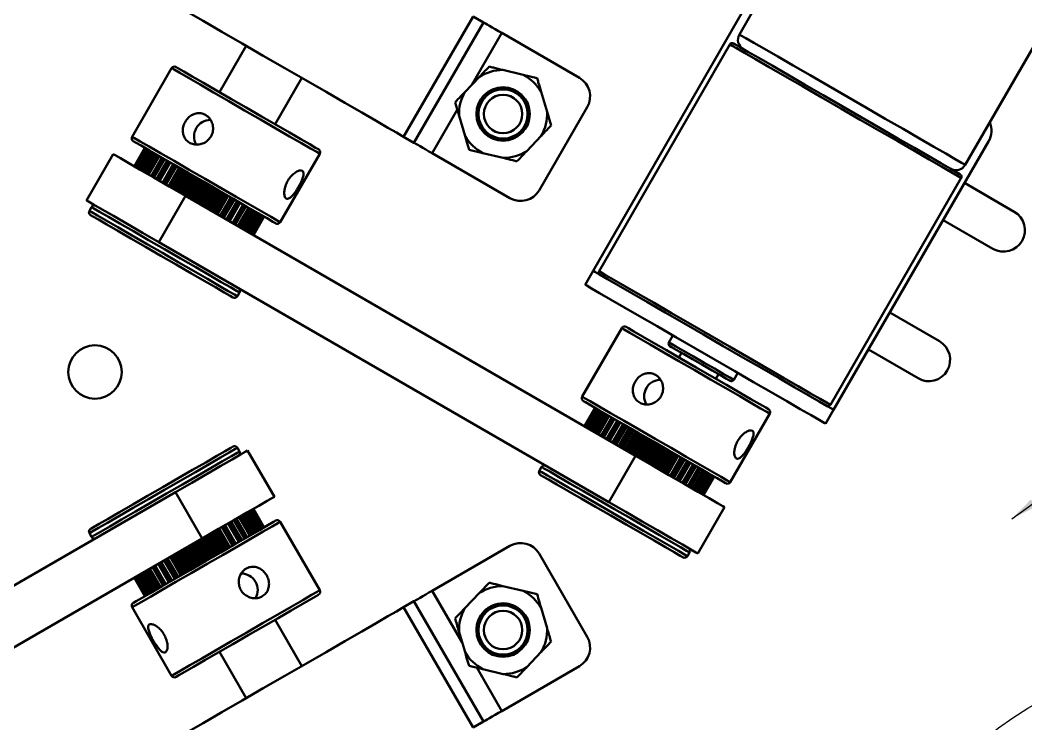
# Model space of a CAD drawing. Header units: millimetres. Extents: x 263 to 2983, y 441 to 2500.
# Drawn here: x 1012.1 to 1106.3, y 1826.7 to 1892.5 of the extents above; entities that cross this region are included whole.
import ezdxf

# ---------------------------------------------------------------- set-up
doc = ezdxf.new("R2010")
doc.units = ezdxf.units.MM
doc.header["$LTSCALE"] = 0.5
doc.layers.add('BOL', color=7, linetype='Continuous', lineweight=50)
doc.layers.add('HAT', color=3, linetype='Continuous')
doc.layers.add('SYM', color=30, linetype='Continuous')
doc.styles.add('DIM', font='simplex.shx')
doc.dimstyles.new('ISO', dxfattribs={"dimscale": 0, "dimtxt": 2.5, "dimasz": 2.5, "dimexe": 1.25, "dimexo": 0, "dimgap": 1, "dimtad": 1, "dimtoh": 1, "dimtxsty": 'DIM', "dimcen": 2.5, "dimadec": 0, "dimazin": 0, "dimtfac": 1, "dimtmove": 0, "dimatfit": 3, "dimfxl": 1, "dimtolj": 1, "dimarcsym": 0})

msp = doc.modelspace()

# ---------------------------------------------------------------- linework, layer by layer
at = {"layer": 'BOL'}
for p, q in [((1094.353, 1917.012), (1079.453, 1891.204)), ((1100.584, 1879.004), (1115.484, 1904.812)), ((1080.26, 1894.202), (1065.76, 1869.087)), ((1048.028, 1881.634), (1054.528, 1892.893)), ((1054.528, 1892.893), (1055.502, 1892.331)), ((1049.002, 1881.072), (1055.502, 1892.331)), ((1054.426, 1886.503), (1057.218, 1891.34)), ((1064.487, 1887.143), (1057.218, 1891.34)), ((1033.306, 1890.134), (1030.806, 1885.804)), ((1078.568, 1890.272), (1066.318, 1869.054)), ((1026.326, 1888.044), (1022.626, 1881.636)), ((1036.002, 1882.804), (1038.502, 1887.134)), ((1053.767, 1885.811), (1055.121, 1887.233)), ((1057.327, 1887.882), (1059.236, 1887.42)), ((1059.236, 1887.42), (1060.526, 1887.108)), ((1060.901, 1885.834), (1061.455, 1883.95)), ((1053.226, 1883.577), (1052.851, 1884.85)), ((1060.719, 1876.616), (1065.219, 1884.411)), ((1050.718, 1880.081), (1053.06, 1884.139)), ((1053.78, 1881.692), (1053.226, 1883.577)), ((1061.455, 1883.95), (1061.829, 1882.677)), ((1048.028, 1881.634), (1049.002, 1881.072)), ((1060.914, 1881.716), (1059.559, 1880.293)), ((1022.832, 1878.861), (1023.832, 1880.593)), ((1022.842, 1878.855), (1023.842, 1880.587)), ((1022.85, 1878.85), (1023.85, 1880.583)), ((1022.887, 1878.829), (1023.887, 1880.561)), ((1022.918, 1878.811), (1023.918, 1880.543)), ((1022.948, 1878.794), (1023.948, 1880.526)), ((1023.029, 1878.747), (1024.029, 1880.479)), ((1102.777, 1881.202), (1088.277, 1856.087)), ((1020.869, 1879.994), (1018.369, 1875.664)), ((1023.082, 1878.717), (1024.082, 1880.449)), ((1023.133, 1878.687), (1024.133, 1880.419)), ((1023.256, 1878.616), (1024.256, 1880.348)), ((1023.329, 1878.574), (1024.329, 1880.306)), ((1023.4, 1878.533), (1024.4, 1880.265)), ((1023.564, 1878.438), (1024.564, 1880.17)), ((1023.656, 1878.385), (1024.656, 1880.117)), ((1023.746, 1878.333), (1024.746, 1880.065)), ((1023.948, 1878.216), (1024.948, 1879.948)), ((1024.058, 1878.153), (1025.058, 1879.885)), ((1024.166, 1878.091), (1025.166, 1879.822)), ((1024.403, 1877.954), (1025.403, 1879.686)), ((1024.529, 1877.881), (1025.529, 1879.613)), ((1024.653, 1877.81), (1025.653, 1879.542)), ((1036.482, 1873.636), (1040.182, 1880.044)), ((1057.987, 1875.884), (1050.718, 1880.081)), ((1055.445, 1880.107), (1054.155, 1880.419)), ((1057.354, 1879.645), (1055.445, 1880.107)), ((1024.921, 1877.655), (1025.921, 1879.387)), ((1025.06, 1877.574), (1026.06, 1879.306)), ((1025.199, 1877.494), (1026.199, 1879.226)), ((1025.474, 1877.335), (1026.474, 1879.067)), ((1025.493, 1877.324), (1026.493, 1879.056)), ((1025.645, 1877.237), (1026.645, 1878.969)), ((1025.795, 1877.15), (1026.795, 1878.882)), ((1026.035, 1877.011), (1027.035, 1878.743)), ((1026.112, 1876.967), (1027.112, 1878.699)), ((1026.273, 1876.874), (1027.273, 1878.606)), ((1026.433, 1876.782), (1027.433, 1878.514)), ((1026.634, 1876.666), (1027.634, 1878.398)), ((1026.767, 1876.589), (1027.767, 1878.321)), ((1026.934, 1876.492), (1027.934, 1878.224)), ((1027.101, 1876.396), (1028.101, 1878.128)), ((1027.26, 1876.304), (1028.26, 1878.036)), ((1027.436, 1876.203), (1028.436, 1877.935)), ((1027.447, 1876.196), (1028.447, 1877.928)), ((1027.619, 1876.097), (1028.619, 1877.829)), ((1027.79, 1875.998), (1028.79, 1877.73)), ((1027.904, 1875.932), (1028.904, 1877.664)), ((1087.969, 1856.554), (1100.219, 1877.772)), ((1028.084, 1875.829), (1029.084, 1877.561)), ((1028.143, 1875.795), (1029.143, 1877.527)), ((1028.316, 1875.695), (1029.316, 1877.427)), ((1028.489, 1875.595), (1029.489, 1877.327)), ((1028.557, 1875.556), (1029.557, 1877.288)), ((1028.737, 1875.452), (1029.737, 1877.184)), ((1028.842, 1875.391), (1029.842, 1877.123)), ((1029.014, 1875.291), (1030.014, 1877.023)), ((1029.187, 1875.192), (1030.187, 1876.924)), ((1029.206, 1875.181), (1030.206, 1876.913)), ((1029.384, 1875.078), (1030.384, 1876.81)), ((1029.535, 1874.991), (1030.535, 1876.723)), ((1105.177, 1874.62), (1100.527, 1877.305)), ((1025.133, 1871.759), (1027.633, 1876.089)), ((1069.748, 1851.774), (1027.633, 1876.089)), ((1029.703, 1874.894), (1030.703, 1876.626)), ((1029.872, 1874.796), (1030.872, 1876.529)), ((1030.016, 1874.713), (1031.016, 1876.445)), ((1030.21, 1874.601), (1031.21, 1876.333)), ((1030.372, 1874.508), (1031.372, 1876.24)), ((1030.534, 1874.414), (1031.534, 1876.146)), ((1030.623, 1874.363), (1031.623, 1876.095)), ((1030.857, 1874.228), (1031.857, 1875.96)), ((1031.009, 1874.14), (1032.009, 1875.872)), ((1031.162, 1874.051), (1032.162, 1875.783)), ((1031.195, 1874.033), (1032.195, 1875.765)), ((1018.826, 1875.054), (1018.626, 1874.708)), ((1031.464, 1873.877), (1032.464, 1875.609)), ((1031.605, 1873.796), (1032.605, 1875.528)), ((1031.747, 1873.714), (1032.747, 1875.446)), ((1032.024, 1873.554), (1033.024, 1875.286)), ((1032.151, 1873.48), (1033.151, 1875.213)), ((1032.279, 1873.407), (1033.279, 1875.139)), ((1032.526, 1873.264), (1033.526, 1874.996)), ((1032.638, 1873.199), (1033.638, 1874.932)), ((1032.75, 1873.134), (1033.75, 1874.867)), ((1032.964, 1873.011), (1033.964, 1874.743)), ((1033.057, 1872.957), (1034.057, 1874.689)), ((1033.153, 1872.902), (1034.153, 1874.634)), ((1033.329, 1872.8), (1034.329, 1874.532)), ((1033.404, 1872.757), (1034.404, 1874.489)), ((1033.48, 1872.713), (1034.48, 1874.445)), ((1033.617, 1872.634), (1034.617, 1874.366)), ((1033.672, 1872.602), (1034.672, 1874.335)), ((1033.728, 1872.57), (1034.728, 1874.302)), ((1033.823, 1872.515), (1034.823, 1874.247)), ((1033.856, 1872.496), (1034.856, 1874.228)), ((1033.891, 1872.476), (1034.891, 1874.208)), ((1033.943, 1872.446), (1034.943, 1874.178)), ((1033.955, 1872.439), (1034.955, 1874.171)), ((1033.968, 1872.431), (1034.968, 1874.163)), ((1033.976, 1872.427), (1034.976, 1874.159)), ((1098.527, 1873.841), (1103.177, 1871.156)), ((1067.248, 1847.444), (1025.133, 1871.759)), ((1065.76, 1869.087), (1065.01, 1867.788)), ((1032.482, 1866.708), (1032.682, 1867.054)), ((1098.177, 1862.496), (1093.527, 1865.181)), ((1068.44, 1863.729), (1064.74, 1857.321)), ((1073.237, 1863.038), (1072.862, 1862.389)), ((1091.527, 1861.717), (1096.177, 1859.031)), ((1074.036, 1861.422), (1073.786, 1860.989)), ((1077.25, 1858.989), (1077.5, 1859.422)), ((1078.924, 1858.889), (1079.299, 1859.538)), ((1064.947, 1854.546), (1065.947, 1856.278)), ((1064.956, 1854.54), (1065.956, 1856.272)), ((1064.964, 1854.536), (1065.964, 1856.268)), ((1065.002, 1854.514), (1066.002, 1856.246)), ((1065.033, 1854.496), (1066.033, 1856.228)), ((1065.063, 1854.479), (1066.063, 1856.211)), ((1065.144, 1854.432), (1066.144, 1856.164)), ((1065.196, 1854.402), (1066.196, 1856.134)), ((1065.247, 1854.372), (1066.247, 1856.104)), ((1065.371, 1854.301), (1066.371, 1856.033)), ((1088.277, 1856.087), (1087.527, 1854.788)), ((1065.443, 1854.259), (1066.443, 1855.991)), ((1065.515, 1854.218), (1066.515, 1855.95)), ((1065.679, 1854.123), (1066.679, 1855.855)), ((1065.771, 1854.07), (1066.771, 1855.802)), ((1065.861, 1854.018), (1066.861, 1855.75)), ((1066.063, 1853.901), (1067.063, 1855.633)), ((1066.173, 1853.838), (1067.173, 1855.57)), ((1066.281, 1853.776), (1067.281, 1855.508)), ((1066.518, 1853.639), (1067.518, 1855.371)), ((1066.643, 1853.566), (1067.643, 1855.299)), ((1066.767, 1853.495), (1067.767, 1855.227)), ((1067.035, 1853.34), (1068.035, 1855.072)), ((1078.597, 1849.321), (1082.297, 1855.729)), ((1067.175, 1853.259), (1068.175, 1854.992)), ((1067.313, 1853.179), (1068.313, 1854.912)), ((1067.589, 1853.02), (1068.589, 1854.752)), ((1067.608, 1853.009), (1068.608, 1854.741)), ((1067.759, 1852.922), (1068.759, 1854.654)), ((1067.91, 1852.835), (1068.91, 1854.567)), ((1068.15, 1852.696), (1069.15, 1854.428)), ((1068.227, 1852.652), (1069.227, 1854.384)), ((1068.387, 1852.559), (1069.387, 1854.292)), ((1068.547, 1852.467), (1069.547, 1854.199)), ((1068.748, 1852.351), (1069.748, 1854.083)), ((1068.881, 1852.274), (1069.881, 1854.006)), ((1069.049, 1852.178), (1070.049, 1853.91)), ((1069.216, 1852.081), (1070.216, 1853.813)), ((1069.375, 1851.989), (1070.375, 1853.721)), ((1069.551, 1851.888), (1070.551, 1853.62)), ((1069.562, 1851.881), (1070.562, 1853.613)), ((1069.733, 1851.782), (1070.733, 1853.514)), ((1069.905, 1851.683), (1070.905, 1853.415)), ((1070.019, 1851.617), (1071.019, 1853.349)), ((1070.198, 1851.514), (1071.198, 1853.246)), ((1070.257, 1851.48), (1071.257, 1853.212)), ((1032.682, 1852.191), (1032.482, 1852.537)), ((1035.938, 1847.951), (1033.438, 1852.281)), ((1070.43, 1851.38), (1071.43, 1853.112)), ((1070.604, 1851.28), (1071.604, 1853.012)), ((1070.671, 1851.241), (1071.671, 1852.973)), ((1070.851, 1851.137), (1071.851, 1852.869)), ((1070.957, 1851.076), (1071.957, 1852.808)), ((1071.129, 1850.976), (1072.129, 1852.709)), ((1071.301, 1850.877), (1072.301, 1852.609)), ((1071.321, 1850.866), (1072.321, 1852.598)), ((1071.499, 1850.763), (1072.499, 1852.495)), ((1071.65, 1850.676), (1072.65, 1852.408)), ((1071.818, 1850.579), (1072.818, 1852.311)), ((1067.248, 1847.444), (1069.748, 1851.774)), ((1071.986, 1850.482), (1072.986, 1852.214)), ((1072.131, 1850.398), (1073.131, 1852.13)), ((1072.325, 1850.286), (1073.325, 1852.018)), ((1072.486, 1850.193), (1073.486, 1851.925)), ((1072.648, 1850.099), (1073.648, 1851.831)), ((1072.738, 1850.048), (1073.738, 1851.78)), ((1072.971, 1849.913), (1073.971, 1851.645)), ((1073.124, 1849.825), (1074.124, 1851.557)), ((1073.277, 1849.737), (1074.277, 1851.469)), ((1073.309, 1849.718), (1074.309, 1851.45)), ((1073.579, 1849.562), (1074.579, 1851.294)), ((1060.94, 1850.739), (1060.74, 1850.393)), ((1073.72, 1849.481), (1074.72, 1851.213)), ((1073.862, 1849.399), (1074.862, 1851.131)), ((1074.138, 1849.239), (1075.138, 1850.971)), ((1074.266, 1849.166), (1075.266, 1850.898)), ((1074.394, 1849.092), (1075.394, 1850.824)), ((1074.641, 1848.949), (1075.641, 1850.681)), ((1074.752, 1848.885), (1075.752, 1850.617)), ((1074.865, 1848.82), (1075.865, 1850.552)), ((1075.078, 1848.696), (1076.078, 1850.428)), ((1075.172, 1848.642), (1076.172, 1850.374)), ((1075.267, 1848.587), (1076.267, 1850.319)), ((1075.444, 1848.485), (1076.444, 1850.217)), ((1075.519, 1848.442), (1076.519, 1850.174)), ((1075.595, 1848.398), (1076.595, 1850.13)), ((1075.732, 1848.319), (1076.732, 1850.051)), ((1075.786, 1848.288), (1076.786, 1850.02)), ((1075.842, 1848.255), (1076.842, 1849.987)), ((1075.937, 1848.2), (1076.937, 1849.933)), ((1075.971, 1848.181), (1076.971, 1849.913)), ((1076.006, 1848.161), (1077.006, 1849.893)), ((1076.057, 1848.131), (1077.057, 1849.863)), ((1076.069, 1848.124), (1077.069, 1849.856)), ((1076.083, 1848.116), (1077.083, 1849.848)), ((1076.09, 1848.112), (1077.09, 1849.844)), ((984.56, 1824.061), (1026.674, 1848.376)), ((1026.674, 1848.376), (1029.174, 1844.046)), ((1033.675, 1846.644), (1034.675, 1844.912)), ((1033.726, 1846.674), (1034.726, 1844.942)), ((1033.778, 1846.704), (1034.778, 1844.972)), ((1033.859, 1846.751), (1034.859, 1845.019)), ((1033.889, 1846.768), (1034.889, 1845.036)), ((1033.92, 1846.786), (1034.92, 1845.054)), ((1033.958, 1846.807), (1034.958, 1845.075)), ((1033.966, 1846.812), (1034.966, 1845.08)), ((1033.976, 1846.818), (1034.976, 1845.086)), ((1075.553, 1842.649), (1078.053, 1846.979)), ((1032.155, 1845.767), (1033.155, 1844.035)), ((1032.279, 1845.838), (1033.279, 1844.106)), ((1032.405, 1845.911), (1033.405, 1844.179)), ((1032.641, 1846.048), (1033.641, 1844.316)), ((1032.75, 1846.11), (1033.75, 1844.378)), ((1032.859, 1846.173), (1033.859, 1844.441)), ((1033.061, 1846.29), (1034.061, 1844.558)), ((1033.152, 1846.342), (1034.152, 1844.61)), ((1033.244, 1846.395), (1034.244, 1844.663)), ((1033.408, 1846.49), (1034.408, 1844.758)), ((1033.479, 1846.531), (1034.479, 1844.799)), ((1033.552, 1846.573), (1034.552, 1844.841)), ((1030.375, 1844.739), (1031.375, 1843.007)), ((1030.535, 1844.831), (1031.535, 1843.099)), ((1030.696, 1844.924), (1031.696, 1843.192)), ((1030.772, 1844.968), (1031.772, 1843.236)), ((1031.013, 1845.107), (1032.013, 1843.375)), ((1031.163, 1845.194), (1032.163, 1843.462)), ((1031.314, 1845.281), (1032.314, 1843.549)), ((1031.333, 1845.292), (1032.333, 1843.56)), ((1031.609, 1845.451), (1032.609, 1843.719)), ((1031.747, 1845.531), (1032.747, 1843.799)), ((1031.887, 1845.612), (1032.887, 1843.88)), ((1040.182, 1839.201), (1036.482, 1845.609)), ((987.06, 1819.731), (1029.174, 1844.046)), ((1018.626, 1844.537), (1018.826, 1844.191)), ((1028.724, 1843.786), (1029.724, 1842.054)), ((1028.903, 1843.889), (1029.903, 1842.157)), ((1029.017, 1843.955), (1030.017, 1842.223)), ((1029.189, 1844.054), (1030.189, 1842.322)), ((1029.36, 1844.153), (1030.36, 1842.421)), ((1029.372, 1844.16), (1030.372, 1842.428)), ((1029.548, 1844.261), (1030.548, 1842.529)), ((1029.706, 1844.353), (1030.706, 1842.621)), ((1029.873, 1844.45), (1030.873, 1842.717)), ((1030.041, 1844.546), (1031.041, 1842.814)), ((1030.174, 1844.623), (1031.174, 1842.891)), ((1027.104, 1842.851), (1028.104, 1841.119)), ((1027.272, 1842.948), (1028.272, 1841.216)), ((1027.423, 1843.035), (1028.423, 1841.303)), ((1027.601, 1843.138), (1028.601, 1841.406)), ((1027.621, 1843.149), (1028.621, 1841.417)), ((1027.793, 1843.248), (1028.793, 1841.516)), ((1027.965, 1843.348), (1028.965, 1841.616)), ((1028.071, 1843.409), (1029.071, 1841.677)), ((1028.251, 1843.513), (1029.251, 1841.781)), ((1028.318, 1843.552), (1029.318, 1841.82)), ((1028.492, 1843.652), (1029.492, 1841.92)), ((1028.665, 1843.752), (1029.665, 1842.02)), ((1050.718, 1839.164), (1057.987, 1843.361)), ((1025.613, 1841.99), (1026.613, 1840.258)), ((1025.646, 1842.008), (1026.646, 1840.276)), ((1025.799, 1842.097), (1026.799, 1840.365)), ((1025.951, 1842.185), (1026.951, 1840.453)), ((1026.185, 1842.32), (1027.185, 1840.588)), ((1026.274, 1842.371), (1027.274, 1840.639)), ((1026.436, 1842.465), (1027.436, 1840.733)), ((1026.597, 1842.558), (1027.597, 1840.826)), ((1026.791, 1842.67), (1027.791, 1840.938)), ((1026.936, 1842.754), (1027.936, 1841.021)), ((1060.719, 1842.628), (1065.219, 1834.834)), ((1074.597, 1842.393), (1074.797, 1842.739)), ((1023.844, 1840.968), (1024.844, 1839.236)), ((1024.057, 1841.092), (1025.057, 1839.36)), ((1024.17, 1841.157), (1025.17, 1839.424)), ((1024.281, 1841.221), (1025.281, 1839.489)), ((1024.528, 1841.364), (1025.528, 1839.632)), ((1024.657, 1841.438), (1025.657, 1839.705)), ((1024.784, 1841.511), (1025.784, 1839.779)), ((1025.061, 1841.671), (1026.061, 1839.939)), ((1025.202, 1841.753), (1026.202, 1840.021)), ((1025.343, 1841.834), (1026.343, 1840.102)), ((1022.832, 1840.384), (1023.832, 1838.652)), ((1022.839, 1840.388), (1023.839, 1838.656)), ((1022.853, 1840.396), (1023.853, 1838.664)), ((1022.865, 1840.403), (1023.865, 1838.671)), ((1022.916, 1840.433), (1023.916, 1838.701)), ((1022.951, 1840.453), (1023.951, 1838.721)), ((1022.985, 1840.472), (1023.985, 1838.74)), ((1023.08, 1840.527), (1024.08, 1838.795)), ((1023.136, 1840.56), (1024.136, 1838.827)), ((1023.191, 1840.591), (1024.191, 1838.859)), ((1023.327, 1840.67), (1024.327, 1838.938)), ((1023.404, 1840.714), (1024.404, 1838.982)), ((1023.478, 1840.757), (1024.478, 1839.025)), ((1023.655, 1840.859), (1024.655, 1839.127)), ((1023.75, 1840.914), (1024.75, 1839.182)), ((1050.718, 1839.164), (1053.51, 1834.327)), ((1055.121, 1838.951), (1056.037, 1839.912)), ((1057.327, 1839.6), (1059.236, 1839.138)), ((1059.236, 1839.138), (1060.526, 1838.826)), ((1048.028, 1837.611), (1049.002, 1838.173)), ((1049.002, 1838.173), (1055.502, 1826.914)), ((1053.767, 1837.529), (1055.121, 1838.951)), ((1022.626, 1837.609), (1026.326, 1831.2)), ((1048.028, 1837.611), (1054.528, 1826.352)), ((1060.901, 1837.552), (1061.455, 1835.668)), ((1038.502, 1832.111), (1036.002, 1836.441)), ((1053.78, 1833.41), (1053.226, 1835.295)), ((1030.806, 1833.441), (1033.306, 1829.111)), ((1060.914, 1833.434), (1059.559, 1832.011)), ((1055.445, 1831.825), (1054.155, 1832.137)), ((1054.876, 1831.963), (1057.218, 1827.905)), ((1057.354, 1831.363), (1055.445, 1831.825)), ((1057.218, 1827.905), (1064.487, 1832.102)), ((1059.559, 1832.011), (1058.644, 1831.05)), ((1054.528, 1826.352), (1055.502, 1826.914))]:
    msp.add_line(p, q, dxfattribs=at)
at = {"layer": 'BOL', "flags": 128}
for points in [[(1048.028, 1881.634), (1047.863, 1881.73), (1047.371, 1882.014), (1046.567, 1882.478), (1045.472, 1883.11), (1044.115, 1883.893), (1042.535, 1884.806), (1040.774, 1885.822), (1038.88, 1886.916), (1036.905, 1888.056), (1034.903, 1889.212), (1032.927, 1890.353), (1031.033, 1891.446), (1029.272, 1892.463), (1027.692, 1893.375), (1026.336, 1894.158), (1025.241, 1894.791), (1024.436, 1895.255), (1023.945, 1895.539), (1023.779, 1895.634)], [(1057.218, 1891.34), (1056.909, 1891.518), (1056.61, 1891.691), (1056.33, 1891.852), (1056.079, 1891.997), (1055.864, 1892.121), (1055.693, 1892.22), (1055.571, 1892.291), (1055.502, 1892.331)], [(1079.453, 1891.204), (1079.605, 1891.116), (1080.056, 1890.856), (1080.795, 1890.429), (1081.798, 1889.85), (1083.038, 1889.134), (1084.479, 1888.302), (1086.079, 1887.378), (1087.792, 1886.389), (1089.57, 1885.363), (1091.36, 1884.329), (1093.112, 1883.318), (1094.775, 1882.358), (1096.301, 1881.477), (1097.646, 1880.7), (1098.772, 1880.05), (1099.646, 1879.546), (1100.243, 1879.201), (1100.546, 1879.026), (1100.584, 1879.004)], [(1100.219, 1877.772), (1100.18, 1877.794), (1099.869, 1877.973), (1099.258, 1878.326), (1098.362, 1878.843), (1097.209, 1879.509), (1095.83, 1880.305), (1094.267, 1881.208), (1092.563, 1882.191), (1090.768, 1883.228), (1088.934, 1884.287), (1087.113, 1885.338), (1085.357, 1886.352), (1083.718, 1887.298), (1082.241, 1888.151), (1080.971, 1888.884), (1079.943, 1889.478), (1079.186, 1889.915), (1078.724, 1890.182), (1078.568, 1890.272)], [(1078.91, 1890.363), (1079.062, 1890.275), (1079.516, 1890.013), (1080.257, 1889.585), (1081.264, 1889.004), (1082.509, 1888.285), (1083.956, 1887.449), (1085.563, 1886.522), (1087.283, 1885.528), (1089.068, 1884.498), (1090.866, 1883.46), (1092.625, 1882.445), (1094.295, 1881.48), (1095.827, 1880.596), (1097.177, 1879.816), (1098.308, 1879.163), (1099.185, 1878.657), (1099.785, 1878.311), (1100.089, 1878.135), (1100.127, 1878.113)], [(1026.326, 1888.044), (1026.331, 1888.041), (1026.553, 1887.913), (1027.088, 1887.604), (1027.911, 1887.129), (1028.985, 1886.509), (1030.257, 1885.774), (1031.67, 1884.959), (1033.157, 1884.1), (1034.649, 1883.239), (1036.075, 1882.416), (1037.369, 1881.668), (1038.471, 1881.032), (1039.329, 1880.537), (1039.903, 1880.205), (1040.166, 1880.054), (1040.182, 1880.044)], [(1026.735, 1888.154), (1026.741, 1888.151), (1026.954, 1888.028), (1027.469, 1887.73), (1028.262, 1887.273), (1029.295, 1886.677), (1030.52, 1885.969), (1031.88, 1885.184), (1033.311, 1884.358), (1034.746, 1883.529), (1036.119, 1882.736), (1037.365, 1882.017), (1038.426, 1881.405), (1039.251, 1880.928), (1039.804, 1880.609), (1040.057, 1880.463), (1040.072, 1880.454)], [(1054.851, 1883.741), (1055.007, 1884.63), (1055.487, 1885.425), (1056.194, 1885.973), (1057.232, 1886.251), (1058.297, 1886.062), (1059.079, 1885.545), (1059.63, 1884.741), (1059.829, 1883.81), (1059.666, 1882.876), (1059.146, 1882.05), (1058.383, 1881.503), (1057.447, 1881.276), (1056.488, 1881.425), (1055.651, 1881.935), (1055.059, 1882.766), (1054.851, 1883.741), (1054.851, 1883.741)], [(1022.626, 1881.636), (1022.631, 1881.633), (1022.853, 1881.505), (1023.388, 1881.196), (1024.211, 1880.72), (1025.285, 1880.101), (1026.557, 1879.366), (1027.97, 1878.55), (1029.457, 1877.692), (1030.949, 1876.83), (1032.375, 1876.007), (1033.669, 1875.26), (1034.771, 1874.624), (1035.629, 1874.128), (1036.203, 1873.797), (1036.466, 1873.645), (1036.482, 1873.636)], [(1022.735, 1881.226), (1022.741, 1881.223), (1022.954, 1881.1), (1023.469, 1880.802), (1024.262, 1880.345), (1025.295, 1879.748), (1026.52, 1879.041), (1027.88, 1878.256), (1029.311, 1877.43), (1030.746, 1876.601), (1032.119, 1875.808), (1033.365, 1875.089), (1034.426, 1874.477), (1035.251, 1874), (1035.804, 1873.681), (1036.057, 1873.535), (1036.072, 1873.526)], [(1050.718, 1880.081), (1050.409, 1880.26), (1050.11, 1880.433), (1049.83, 1880.594), (1049.579, 1880.739), (1049.364, 1880.863), (1049.193, 1880.962), (1049.071, 1881.032), (1049.002, 1881.072)], [(1027.633, 1876.089), (1026.092, 1876.979), (1024.651, 1877.81), (1023.375, 1878.547), (1022.318, 1879.157), (1021.528, 1879.614), (1021.038, 1879.897), (1020.869, 1879.994), (1020.869, 1879.994)], [(1025.133, 1871.759), (1023.592, 1872.649), (1022.151, 1873.48), (1020.875, 1874.217), (1019.818, 1874.827), (1019.028, 1875.284), (1018.538, 1875.567), (1018.369, 1875.664), (1018.369, 1875.664)], [(1018.826, 1875.054), (1018.831, 1875.051), (1019.053, 1874.923), (1019.588, 1874.614), (1020.411, 1874.138), (1021.485, 1873.519), (1022.757, 1872.784), (1024.17, 1871.968), (1025.657, 1871.11), (1027.149, 1870.249), (1028.575, 1869.425), (1029.869, 1868.678), (1030.971, 1868.042), (1031.829, 1867.546), (1032.403, 1867.215), (1032.666, 1867.063), (1032.682, 1867.054)], [(1018.626, 1874.708), (1018.631, 1874.704), (1018.853, 1874.576), (1019.388, 1874.267), (1020.211, 1873.792), (1021.285, 1873.172), (1022.557, 1872.438), (1023.97, 1871.622), (1025.457, 1870.763), (1026.949, 1869.902), (1028.375, 1869.079), (1029.669, 1868.331), (1030.771, 1867.695), (1031.629, 1867.2), (1032.203, 1866.869), (1032.466, 1866.717), (1032.482, 1866.708)], [(1018.735, 1874.298), (1018.741, 1874.295), (1018.954, 1874.171), (1019.469, 1873.874), (1020.262, 1873.417), (1021.295, 1872.82), (1022.52, 1872.113), (1023.88, 1871.328), (1025.311, 1870.501), (1026.746, 1869.673), (1028.119, 1868.88), (1029.365, 1868.161), (1030.426, 1867.548), (1031.251, 1867.072), (1031.804, 1866.753), (1032.057, 1866.607), (1032.072, 1866.598)], [(1065.76, 1869.087), (1065.914, 1868.999), (1066.37, 1868.735), (1067.117, 1868.304), (1068.134, 1867.717), (1069.393, 1866.99), (1070.861, 1866.143), (1072.496, 1865.198), (1074.255, 1864.183), (1076.089, 1863.124), (1077.948, 1862.051), (1079.782, 1860.992), (1081.541, 1859.976), (1083.176, 1859.032), (1084.643, 1858.185), (1085.903, 1857.458), (1086.92, 1856.871), (1087.667, 1856.44), (1088.123, 1856.176), (1088.277, 1856.087)], [(1066.318, 1869.054), (1066.474, 1868.964), (1066.936, 1868.697), (1067.693, 1868.26), (1068.721, 1867.667), (1069.991, 1866.933), (1071.468, 1866.081), (1073.107, 1865.134), (1074.863, 1864.121), (1076.684, 1863.069), (1078.518, 1862.01), (1080.313, 1860.974), (1082.017, 1859.99), (1083.58, 1859.087), (1084.959, 1858.292), (1086.112, 1857.626), (1087.008, 1857.109), (1087.619, 1856.755), (1087.93, 1856.576), (1087.969, 1856.554)], [(1065.01, 1867.788), (1065.164, 1867.7), (1065.62, 1867.436), (1066.367, 1867.005), (1067.384, 1866.418), (1068.643, 1865.691), (1070.111, 1864.843), (1071.746, 1863.899), (1073.505, 1862.884), (1075.339, 1861.825), (1077.198, 1860.752), (1079.032, 1859.693), (1080.791, 1858.677), (1082.426, 1857.733), (1083.893, 1856.886), (1085.153, 1856.159), (1086.17, 1855.572), (1086.917, 1855.141), (1087.373, 1854.877), (1087.527, 1854.788)], [(1068.44, 1863.729), (1068.446, 1863.726), (1068.668, 1863.598), (1069.203, 1863.289), (1070.026, 1862.814), (1071.099, 1862.194), (1072.372, 1861.459), (1073.785, 1860.644), (1075.272, 1859.785), (1076.763, 1858.924), (1078.19, 1858.101), (1079.484, 1857.353), (1080.586, 1856.717), (1081.444, 1856.222), (1082.018, 1855.891), (1082.281, 1855.739), (1082.297, 1855.729)], [(1068.85, 1863.839), (1068.855, 1863.836), (1069.069, 1863.713), (1069.584, 1863.416), (1070.376, 1862.958), (1071.409, 1862.362), (1072.634, 1861.654), (1073.994, 1860.869), (1075.425, 1860.043), (1076.861, 1859.214), (1078.234, 1858.422), (1079.48, 1857.702), (1080.54, 1857.09), (1081.366, 1856.613), (1081.918, 1856.294), (1082.171, 1856.148), (1082.187, 1856.139)], [(1072.862, 1862.389), (1073.027, 1862.294), (1073.501, 1862.02), (1074.236, 1861.596), (1075.149, 1861.068), (1076.144, 1860.494), (1077.111, 1859.936), (1077.946, 1859.454), (1078.559, 1859.1), (1078.883, 1858.913), (1078.924, 1858.889)], [(1078.583, 1858.797), (1078.545, 1858.819), (1078.244, 1858.993), (1077.675, 1859.322), (1076.899, 1859.77), (1076.001, 1860.288), (1075.077, 1860.821), (1074.229, 1861.311), (1073.547, 1861.705), (1073.106, 1861.959), (1072.954, 1862.047)], [(1064.74, 1857.321), (1064.746, 1857.318), (1064.968, 1857.19), (1065.503, 1856.881), (1066.326, 1856.405), (1067.399, 1855.786), (1068.672, 1855.051), (1070.085, 1854.235), (1071.572, 1853.377), (1073.063, 1852.516), (1074.49, 1851.692), (1075.784, 1850.945), (1076.886, 1850.309), (1077.744, 1849.813), (1078.318, 1849.482), (1078.581, 1849.33), (1078.597, 1849.321)], [(1064.85, 1856.911), (1064.855, 1856.908), (1065.069, 1856.785), (1065.584, 1856.487), (1066.376, 1856.03), (1067.409, 1855.433), (1068.634, 1854.726), (1069.994, 1853.941), (1071.425, 1853.115), (1072.861, 1852.286), (1074.234, 1851.493), (1075.48, 1850.774), (1076.54, 1850.162), (1077.366, 1849.685), (1077.918, 1849.366), (1078.171, 1849.22), (1078.187, 1849.211)], [(1032.482, 1852.537), (1032.476, 1852.534), (1032.255, 1852.406), (1031.72, 1852.097), (1030.896, 1851.622), (1029.823, 1851.002), (1028.55, 1850.267), (1027.137, 1849.452), (1025.65, 1848.593), (1024.159, 1847.732), (1022.733, 1846.908), (1021.438, 1846.161), (1020.336, 1845.525), (1019.478, 1845.03), (1018.905, 1844.698), (1018.642, 1844.547), (1018.626, 1844.537)], [(1032.072, 1852.647), (1032.067, 1852.644), (1031.853, 1852.521), (1031.338, 1852.223), (1030.546, 1851.766), (1029.513, 1851.169), (1028.288, 1850.462), (1026.928, 1849.677), (1025.497, 1848.851), (1024.061, 1848.022), (1022.688, 1847.229), (1021.443, 1846.51), (1020.382, 1845.898), (1019.556, 1845.421), (1019.004, 1845.102), (1018.751, 1844.956), (1018.735, 1844.947)], [(1026.674, 1848.376), (1028.216, 1849.266), (1029.656, 1850.098), (1030.933, 1850.834), (1031.989, 1851.444), (1032.78, 1851.901), (1033.27, 1852.184), (1033.438, 1852.281), (1033.438, 1852.281)], [(1032.682, 1852.191), (1032.676, 1852.188), (1032.455, 1852.06), (1031.92, 1851.751), (1031.096, 1851.275), (1030.023, 1850.656), (1028.75, 1849.921), (1027.337, 1849.105), (1025.85, 1848.247), (1024.359, 1847.386), (1022.933, 1846.562), (1021.638, 1845.815), (1020.536, 1845.179), (1019.678, 1844.683), (1019.105, 1844.352), (1018.842, 1844.2), (1018.826, 1844.191)], [(1078.053, 1846.979), (1077.892, 1847.072), (1077.408, 1847.351), (1076.624, 1847.804), (1075.573, 1848.411), (1074.3, 1849.146), (1072.863, 1849.975), (1071.323, 1850.865), (1069.748, 1851.774)], [(1060.74, 1850.393), (1060.746, 1850.389), (1060.968, 1850.261), (1061.503, 1849.952), (1062.326, 1849.477), (1063.399, 1848.858), (1064.672, 1848.123), (1066.085, 1847.307), (1067.572, 1846.448), (1069.063, 1845.587), (1070.49, 1844.764), (1071.784, 1844.017), (1072.886, 1843.38), (1073.744, 1842.885), (1074.318, 1842.554), (1074.581, 1842.402), (1074.597, 1842.393)], [(1060.94, 1850.739), (1060.946, 1850.736), (1061.168, 1850.608), (1061.703, 1850.299), (1062.526, 1849.824), (1063.599, 1849.204), (1064.872, 1848.469), (1066.285, 1847.653), (1067.772, 1846.795), (1069.263, 1845.934), (1070.69, 1845.11), (1071.984, 1844.363), (1073.086, 1843.727), (1073.944, 1843.232), (1074.518, 1842.9), (1074.781, 1842.748), (1074.797, 1842.739)], [(1060.85, 1849.983), (1060.855, 1849.98), (1061.069, 1849.857), (1061.584, 1849.559), (1062.376, 1849.102), (1063.409, 1848.505), (1064.634, 1847.798), (1065.994, 1847.013), (1067.425, 1846.187), (1068.861, 1845.358), (1070.234, 1844.565), (1071.48, 1843.846), (1072.54, 1843.234), (1073.366, 1842.757), (1073.918, 1842.438), (1074.171, 1842.292), (1074.187, 1842.283)], [(1029.174, 1844.046), (1030.716, 1844.936), (1032.156, 1845.767), (1033.433, 1846.504), (1034.489, 1847.114), (1035.28, 1847.571), (1035.77, 1847.854), (1035.938, 1847.951), (1035.938, 1847.951)], [(1075.553, 1842.649), (1075.392, 1842.742), (1074.908, 1843.021), (1074.124, 1843.474), (1073.073, 1844.081), (1071.8, 1844.815), (1070.363, 1845.645), (1068.823, 1846.534), (1067.248, 1847.444)], [(1036.072, 1845.719), (1036.067, 1845.716), (1035.853, 1845.593), (1035.338, 1845.295), (1034.546, 1844.838), (1033.513, 1844.241), (1032.288, 1843.534), (1030.928, 1842.749), (1029.497, 1841.923), (1028.061, 1841.094), (1026.688, 1840.301), (1025.443, 1839.582), (1024.382, 1838.97), (1023.556, 1838.493), (1023.004, 1838.174), (1022.751, 1838.028), (1022.735, 1838.019)], [(1036.482, 1845.609), (1036.476, 1845.606), (1036.255, 1845.478), (1035.72, 1845.169), (1034.896, 1844.694), (1033.823, 1844.074), (1032.55, 1843.339), (1031.137, 1842.523), (1029.65, 1841.665), (1028.159, 1840.804), (1026.733, 1839.98), (1025.438, 1839.233), (1024.336, 1838.597), (1023.478, 1838.102), (1022.905, 1837.77), (1022.642, 1837.618), (1022.626, 1837.609)], [(1040.182, 1839.201), (1040.176, 1839.197), (1039.955, 1839.069), (1039.42, 1838.76), (1038.596, 1838.285), (1037.523, 1837.665), (1036.25, 1836.931), (1034.837, 1836.115), (1033.35, 1835.256), (1031.859, 1834.395), (1030.433, 1833.572), (1029.138, 1832.824), (1028.036, 1832.188), (1027.178, 1831.693), (1026.605, 1831.362), (1026.342, 1831.21), (1026.326, 1831.2)], [(1050.718, 1839.164), (1050.409, 1838.985), (1050.11, 1838.812), (1049.83, 1838.651), (1049.579, 1838.506), (1049.364, 1838.382), (1049.193, 1838.283), (1049.071, 1838.213), (1049.002, 1838.173)], [(1040.072, 1838.791), (1040.067, 1838.788), (1039.853, 1838.664), (1039.338, 1838.367), (1038.546, 1837.909), (1037.513, 1837.313), (1036.288, 1836.606), (1034.928, 1835.821), (1033.497, 1834.994), (1032.061, 1834.166), (1030.688, 1833.373), (1029.443, 1832.654), (1028.382, 1832.041), (1027.556, 1831.565), (1027.004, 1831.246), (1026.751, 1831.1), (1026.735, 1831.091)], [(1023.779, 1823.611), (1023.945, 1823.706), (1024.436, 1823.99), (1025.241, 1824.454), (1026.336, 1825.087), (1027.692, 1825.87), (1029.272, 1826.782), (1031.033, 1827.799), (1032.927, 1828.892), (1034.903, 1830.032), (1036.905, 1831.189), (1038.88, 1832.329), (1040.774, 1833.422), (1042.535, 1834.439), (1044.115, 1835.352), (1045.472, 1836.135), (1046.567, 1836.767), (1047.371, 1837.231), (1047.863, 1837.515), (1048.028, 1837.611)], [(1058.566, 1837.648), (1059.258, 1837.069), (1059.706, 1836.256), (1059.827, 1835.369), (1059.549, 1834.332), (1058.852, 1833.504), (1058.014, 1833.085), (1057.042, 1833.01), (1056.136, 1833.303), (1055.409, 1833.911), (1054.953, 1834.774), (1054.861, 1835.708), (1055.133, 1836.633), (1055.741, 1837.389), (1056.602, 1837.859), (1057.617, 1837.955), (1058.566, 1837.648), (1058.566, 1837.648)], [(1057.218, 1827.905), (1056.909, 1827.727), (1056.61, 1827.554), (1056.33, 1827.392), (1056.079, 1827.248), (1055.864, 1827.124), (1055.693, 1827.025), (1055.571, 1826.954), (1055.502, 1826.914)]]:
    msp.add_lwpolyline(points, dxfattribs=at)
at = {"layer": 'BOL'}
for centre, radius in [((1057.34, 1883.763), 2.5), ((1057.34, 1883.763), 2.3), ((1057.34, 1883.763), 1.8), ((1019.154, 1859.622), 2.5), ((1057.34, 1835.481), 2.5), ((1057.34, 1835.481), 2.3), ((1057.34, 1835.481), 1.8)]:
    msp.add_circle(centre, radius, dxfattribs=at)
for centre, radius, start, end in [((1080.319, 1890.704), 1, 150, 240), ((1078.785, 1890.146), 0.25, 60, 150), ((1026.585, 1887.894), 0.3, 60, 150), ((1057.34, 1883.763), 4.119, 90.18721, 122.59771), ((1057.34, 1883.763), 4.119, 30.18721, 62.59771), ((1063.487, 1885.411), 2, 330, 60), ((1057.34, 1883.763), 4.119, 150.18721, 182.59771), ((1057.34, 1883.763), 4.119, 330.18721, 2.59771), ((1029.975, 1881.665), 1.547, 90.26591, 209.71116), ((1101.045, 1882.202), 2, 330, 23.1301), ((1022.885, 1881.486), 0.3, 150, 240), ((1057.34, 1883.763), 4.119, 210.18721, 242.59771), ((1039.922, 1880.194), 0.3, 330, 60), ((1057.34, 1883.763), 4.119, 270.18721, 302.59771), ((1099.718, 1879.504), 1, 240, 330), ((1100.002, 1877.896), 0.25, 330, 60), ((1058.987, 1877.616), 2, 240, 330), ((1019.085, 1874.904), 0.3, 60, 150), ((1018.885, 1874.558), 0.3, 150, 240), ((1104.177, 1872.888), 2, 240, 60), ((1036.222, 1873.786), 0.3, 240, 330), ((1066.535, 1868.929), 0.25, 150, 240), ((1032.422, 1867.204), 0.3, 330, 60), ((1032.222, 1866.858), 0.3, 240, 330), ((1068.7, 1863.579), 0.3, 60, 150), ((1073.079, 1862.264), 0.25, 150, 240), ((1097.177, 1860.763), 2, 240, 60), ((1072.089, 1857.35), 1.547, 90.26586, 209.71111), ((1078.708, 1859.014), 0.25, 240, 330), ((1065, 1857.171), 0.3, 150, 240), ((1082.037, 1855.879), 0.3, 330, 60), ((1087.752, 1856.679), 0.25, 240, 330), ((1032.222, 1852.387), 0.3, 30, 120), ((1032.422, 1852.041), 0.3, 300, 30), ((1061, 1850.243), 0.3, 150, 240), ((1061.2, 1850.589), 0.3, 60, 150), ((1078.337, 1849.471), 0.3, 240, 330), ((1036.222, 1845.459), 0.3, 30, 120), ((1018.885, 1844.687), 0.3, 120, 210), ((1019.085, 1844.341), 0.3, 210, 300), ((1058.987, 1841.629), 2, 30, 120), ((1074.537, 1842.889), 0.3, 330, 60), ((1074.337, 1842.543), 0.3, 240, 330), ((1032.833, 1839.23), 1.547, 330.2655, 89.71302), ((1039.922, 1839.051), 0.3, 300, 30), ((1057.34, 1835.481), 4.119, 90.18721, 122.59771), ((1057.34, 1835.481), 4.119, 30.18721, 62.59771), ((1022.885, 1837.759), 0.3, 120, 210), ((1057.34, 1835.481), 4.119, 150.18721, 182.59771), ((1057.34, 1835.481), 4.119, 330.18721, 2.59771), ((1063.487, 1833.834), 2, 300, 30), ((1057.34, 1835.481), 4.119, 210.18721, 242.59771), ((1057.34, 1835.481), 4.119, 270.18721, 302.59771), ((1026.585, 1831.351), 0.3, 210, 300)]:
    msp.add_arc(centre, radius, start, end, dxfattribs=at)
for points, knots in [([(1055.121, 1887.233), (1055.167, 1887.281), (1055.476, 1887.606), (1055.778, 1887.923), (1056.037, 1888.194)], [0, 0, 0, 0, 0.146018, 1, 1, 1, 1]), ([(1056.037, 1888.194), (1056.168, 1888.163), (1056.592, 1888.06), (1057.027, 1887.955), (1057.327, 1887.882)], [0, 0, 0, 0, 0.309695, 1, 1, 1, 1]), ([(1060.526, 1887.108), (1060.564, 1886.978), (1060.687, 1886.56), (1060.813, 1886.131), (1060.901, 1885.834)], [0, 0, 0, 0, 0.309677, 1, 1, 1, 1]), ([(1052.851, 1884.85), (1053.03, 1885.038), (1053.332, 1885.355), (1053.641, 1885.679), (1053.767, 1885.811)], [0, 0, 0, 0, 0.5926993, 1, 1, 1, 1]), ([(1029.5, 1883.671), (1029.359, 1883.734), (1029.078, 1883.859), (1028.609, 1883.836), (1028.164, 1883.66), (1027.78, 1883.335), (1027.502, 1882.906), (1027.358, 1882.424), (1027.365, 1881.939), (1027.529, 1881.496), (1027.839, 1881.147), (1028.26, 1880.93), (1028.741, 1880.868), (1029.232, 1880.968), (1029.673, 1881.225), (1030.007, 1881.614), (1030.193, 1882.087), (1030.216, 1882.593), (1030.077, 1883.074), (1029.821, 1883.451), (1029.595, 1883.606), (1029.5, 1883.671)], [0, 0, 0, 0, 0.053055, 0.106086, 0.15968, 0.213698, 0.267079, 0.319771, 0.372772, 0.426619, 0.480524, 0.533626, 0.586323, 0.6396, 0.693581, 0.747293, 0.800153, 0.852912, 0.906478, 0.960496, 1, 1, 1, 1]), ([(1055.04, 1883.743), (1055.005, 1883.743), (1054.942, 1883.742), (1054.879, 1883.742), (1054.851, 1883.741)], [0, 0, 0, 0, 0.5600575, 1, 1, 1, 1]), ([(1061.829, 1882.677), (1061.651, 1882.489), (1061.349, 1882.172), (1061.04, 1881.848), (1060.914, 1881.716)], [0, 0, 0, 0, 0.5927, 1, 1, 1, 1]), ([(1054.155, 1880.419), (1054.117, 1880.549), (1053.993, 1880.967), (1053.867, 1881.396), (1053.78, 1881.692)], [0, 0, 0, 0, 0.309677, 1, 1, 1, 1]), ([(1058.644, 1879.332), (1058.512, 1879.364), (1058.088, 1879.467), (1057.654, 1879.572), (1057.354, 1879.645)], [0, 0, 0, 0, 0.309695, 1, 1, 1, 1]), ([(1059.559, 1880.293), (1059.514, 1880.246), (1059.205, 1879.921), (1058.902, 1879.604), (1058.644, 1879.332)], [0, 0, 0, 0, 0.146018, 1, 1, 1, 1]), ([(1038.554, 1878.444), (1038.488, 1878.464), (1038.355, 1878.502), (1038.046, 1878.388), (1037.704, 1878.151), (1037.372, 1877.796), (1037.102, 1877.363), (1036.924, 1876.902), (1036.849, 1876.464), (1036.874, 1876.101), (1036.985, 1875.866), (1037.162, 1875.791), (1037.384, 1875.878), (1037.638, 1876.114), (1037.91, 1876.469), (1038.179, 1876.896), (1038.417, 1877.339), (1038.597, 1877.754), (1038.687, 1878.103), (1038.672, 1878.34), (1038.589, 1878.413), (1038.554, 1878.444)], [0, 0, 0, 0, 0.053053, 0.106084, 0.15968, 0.213696, 0.267083, 0.319768, 0.372774, 0.426621, 0.480524, 0.533625, 0.586321, 0.6396, 0.693581, 0.747287, 0.800153, 0.852918, 0.906478, 0.960498, 1, 1, 1, 1]), ([(1071.615, 1859.356), (1071.474, 1859.419), (1071.192, 1859.544), (1070.724, 1859.522), (1070.278, 1859.345), (1069.894, 1859.02), (1069.616, 1858.591), (1069.473, 1858.109), (1069.48, 1857.624), (1069.644, 1857.182), (1069.954, 1856.832), (1070.374, 1856.615), (1070.856, 1856.553), (1071.346, 1856.653), (1071.788, 1856.91), (1072.122, 1857.299), (1072.308, 1857.773), (1072.331, 1858.278), (1072.191, 1858.759), (1071.935, 1859.136), (1071.71, 1859.291), (1071.615, 1859.356)], [0, 0, 0, 0, 0.053054, 0.106085, 0.159683, 0.213701, 0.267082, 0.319774, 0.372774, 0.426621, 0.480526, 0.533627, 0.586324, 0.639601, 0.693582, 0.747293, 0.800154, 0.852913, 0.906477, 0.960496, 1, 1, 1, 1]), ([(1080.668, 1854.129), (1080.602, 1854.149), (1080.47, 1854.187), (1080.16, 1854.073), (1079.819, 1853.837), (1079.487, 1853.481), (1079.216, 1853.048), (1079.039, 1852.587), (1078.964, 1852.149), (1078.988, 1851.786), (1079.099, 1851.551), (1079.276, 1851.476), (1079.499, 1851.563), (1079.753, 1851.799), (1080.024, 1852.154), (1080.293, 1852.581), (1080.531, 1853.025), (1080.711, 1853.44), (1080.802, 1853.788), (1080.787, 1854.025), (1080.703, 1854.098), (1080.668, 1854.129)], [0, 0, 0, 0, 0.05305, 0.106081, 0.159679, 0.213694, 0.26707, 0.319766, 0.372774, 0.426621, 0.480518, 0.533622, 0.586318, 0.639596, 0.693577, 0.747283, 0.80015, 0.852914, 0.906475, 0.960495, 1, 1, 1, 1]), ([(1034.808, 1838.638), (1034.932, 1838.729), (1035.181, 1838.91), (1035.396, 1839.327), (1035.466, 1839.801), (1035.376, 1840.296), (1035.144, 1840.751), (1034.799, 1841.116), (1034.375, 1841.353), (1033.91, 1841.432), (1033.452, 1841.339), (1033.054, 1841.082), (1032.759, 1840.697), (1032.6, 1840.222), (1032.602, 1839.711), (1032.772, 1839.227), (1033.089, 1838.83), (1033.516, 1838.557), (1034.002, 1838.437), (1034.456, 1838.471), (1034.703, 1838.588), (1034.808, 1838.638)], [0, 0, 0, 0, 0.053058, 0.106081, 0.159679, 0.213697, 0.267075, 0.31977, 0.37278, 0.426622, 0.480522, 0.53363, 0.586321, 0.639603, 0.693579, 0.747289, 0.800144, 0.852914, 0.906478, 0.960496, 1, 1, 1, 1]), ([(1056.037, 1839.912), (1056.168, 1839.881), (1056.592, 1839.778), (1057.027, 1839.673), (1057.327, 1839.6)], [0, 0, 0, 0, 0.309695, 1, 1, 1, 1]), ([(1060.526, 1838.826), (1060.599, 1838.577), (1060.723, 1838.157), (1060.849, 1837.727), (1060.901, 1837.552)], [0, 0, 0, 0, 0.592748, 1, 1, 1, 1]), ([(1052.851, 1836.568), (1052.944, 1836.666), (1053.245, 1836.982), (1053.554, 1837.306), (1053.767, 1837.529)], [0, 0, 0, 0, 0.309703, 1, 1, 1, 1]), ([(1058.473, 1837.483), (1058.49, 1837.514), (1058.521, 1837.569), (1058.552, 1837.624), (1058.566, 1837.648)], [0, 0, 0, 0, 0.560266, 1, 1, 1, 1]), ([(1053.226, 1835.295), (1053.207, 1835.358), (1053.081, 1835.788), (1052.957, 1836.209), (1052.851, 1836.568)], [0, 0, 0, 0, 0.146015, 1, 1, 1, 1]), ([(1025.754, 1833.411), (1025.804, 1833.458), (1025.903, 1833.553), (1025.959, 1833.879), (1025.925, 1834.293), (1025.784, 1834.758), (1025.543, 1835.209), (1025.233, 1835.593), (1024.891, 1835.877), (1024.565, 1836.037), (1024.306, 1836.058), (1024.152, 1835.943), (1024.116, 1835.706), (1024.194, 1835.369), (1024.366, 1834.956), (1024.601, 1834.51), (1024.866, 1834.082), (1025.135, 1833.719), (1025.392, 1833.466), (1025.605, 1833.36), (1025.71, 1833.396), (1025.754, 1833.411)], [0, 0, 0, 0, 0.053052, 0.106086, 0.159688, 0.213699, 0.267083, 0.319774, 0.37278, 0.426625, 0.480527, 0.533631, 0.586329, 0.639605, 0.693582, 0.747299, 0.800147, 0.852915, 0.906479, 0.960498, 1, 1, 1, 1]), ([(1061.455, 1835.668), (1061.473, 1835.605), (1061.6, 1835.175), (1061.724, 1834.754), (1061.829, 1834.395)], [0, 0, 0, 0, 0.146014, 1, 1, 1, 1]), ([(1061.829, 1834.395), (1061.736, 1834.297), (1061.435, 1833.981), (1061.127, 1833.657), (1060.914, 1833.434)], [0, 0, 0, 0, 0.30964, 1, 1, 1, 1]), ([(1054.155, 1832.137), (1054.081, 1832.386), (1053.958, 1832.806), (1053.832, 1833.235), (1053.78, 1833.41)], [0, 0, 0, 0, 0.592749, 1, 1, 1, 1]), ([(1058.644, 1831.05), (1058.512, 1831.082), (1058.088, 1831.185), (1057.654, 1831.29), (1057.354, 1831.363)], [0, 0, 0, 0, 0.309695, 1, 1, 1, 1])]:
    msp.add_open_spline(points, degree=3, knots=knots, dxfattribs=at)
at = {"layer": 'HAT'}
msp.add_circle((1124.154, 1798.938), 34.168, dxfattribs=at)

# ---------------------------------------------------------------- leaders
at = {"layer": 'SYM'}
msp.add_leader([(1104.935, 1845.892), (1299.985, 1986.78)], dimstyle='ISO', override={"dimscale": 1, "dimtad": 0}, dxfattribs=at)

doc.saveas('drawing.dxf')
